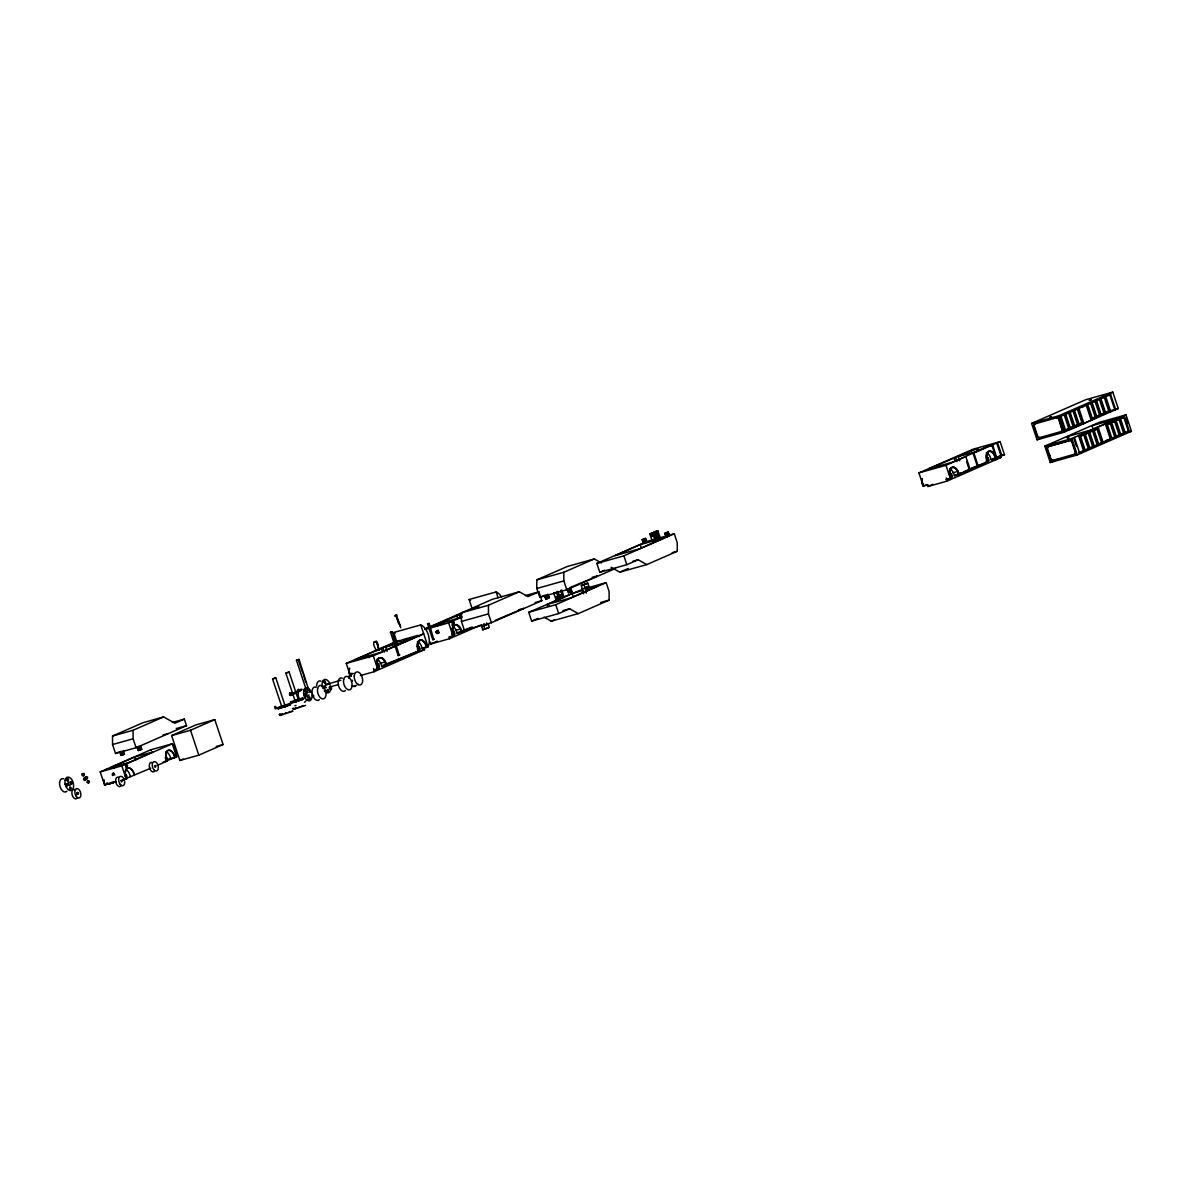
<?xml version="1.0" encoding="UTF-8"?>
<svg xmlns="http://www.w3.org/2000/svg" width="1191" height="1191" viewBox="0 0 1191 1191"><rect width="100%" height="100%" fill="white"/><g stroke="black" fill="none" stroke-linecap="round" stroke-linejoin="round"><path stroke-width="1.5" d="M289.696 693.117L289.904 695.023L291.527 695.082M291.482 694.442C320.781 680.642 274.942 704.536 296.187 691.346M555.825 598.254C560.916 593.133 555.631 604.656 556.941 597.763C559.115 593.431 559.77 602.333 556.941 597.763M559.978 596.438C566.112 591.421 558.326 603.718 561.333 595.009M561.095 595.947C562.167 599.951 565.263 593.699 561.586 595.336M650.614 535.072L652.236 533.985L652.474 536.307L650.614 535.072L652.757 533.285L653.963 535.34M654.767 533.255C659.874 528.134 654.574 539.657 655.899 532.764C658.072 528.432 658.727 537.335 655.899 532.764M86.764 778.452C85.96 781.713 83.727 775.386 86.333 777.142M276.312 707.975C275.21 711.355 273.513 704.238 276.044 706.948M324.533 683.128C323.416 677.247 327.838 685.376 324.294 682.383M546.088 595.723C548.947 601.276 541.295 594.398 548.322 595.902C549.632 600.264 544.749 595.366 547.934 595.411M567.928 590.289L569.224 589.724L569.224 591.972L567.928 590.289L571.01 589.545L570.846 591.51L569.536 589.828L570.176 588.86L571.01 589.545M642.753 540.535L644.033 539.97L644.048 542.218L642.753 540.535L645.224 539.151L645.85 541.637L644.376 540.089M665.456 534.178L666.752 533.613L666.752 535.861L665.456 534.178L667.928 532.794L668.538 535.28L667.064 533.717M113.666 772.914L113.666 773.927M289.368 693.758L289.919 692.924M291.438 695.127L291.482 694.1M297.348 690.259L298.36 689.306L299.581 690.348M437.588 630.768L438.809 632.823M67.321 781.058L66.13 778.78M122.107 754.29C121.467 748.022 125.725 756.002 122.226 753.203M279.974 715.419L282.892 714.049M290.604 704.625L284.723 707.037M292.703 711.28L280.019 715.463M461.587 617.801C459.145 620.466 458.714 613.588 461.453 616.462M64.85 784.229L66.205 784.556L66.026 786.522M70.954 784.318L70.954 782.472M88.372 783.082L86.869 782.427L87.613 780.805M120.738 752.146L120.931 754.26M138.037 747.293L138.885 749.824L138.647 747.174M323.327 688.74L323.327 686.894L322.106 686.373M328.061 684.125L329.252 684.155M451.806 622.253C453.726 620.541 453.86 626.466 451.955 623.876M76.894 794.695L76.745 792.968M69.733 789.588C69.108 783.44 73.306 790.511 69.897 788.234M121.973 754.513L121.14 754.484M125.918 767.6L125.695 765.128M326.855 691.941L327.168 690.304M306.281 689.842L296.455 660.29L297.795 659.769M296.47 660.305L299.06 659.412M272.694 678.944L275.821 677.873L284.977 705.4L283.637 705.95L281.731 706.486L272.545 678.93L275.731 677.932M285.87 673.138L289.115 672.052L298.286 699.579L296.931 700.129L295.026 700.665L285.855 673.123L289.115 672.052M395.814 615.39L398.672 623.756M376.684 650.852C368.302 637.989 380.093 640.029 377.979 647.859M390.469 632.272L392.107 631.736L399.179 655.288L398.211 655.541L390.469 632.272L392.033 631.736M281.731 706.486L283.041 705.921M284.887 705.459L283.89 705.638M295.026 700.665L295.934 700.234M309.02 690.959L299.075 659.442L297.661 659.993M302.172 699.698L293.448 702.511L301.427 699.683M295.859 701.454L303.899 698.819L300.608 699.489M427.524 623.95L429.162 623.414L433.718 639.433L432.75 639.686L427.524 623.95L429.088 623.414M403.928 640.252L405.893 639.612L403.943 640.267M585.406 584.022L584.528 584.26L586.478 583.605M588.056 588.562L586.195 589.128L587.044 588.935M938.925 466.351L936.989 467.021L938.94 466.366M978.57 449.081L976.605 449.736L978.57 449.096M1049.658 417.52L1051.608 416.88L1050.715 417.103M1089.289 400.236L1090.346 399.819M293.79 709.24L305.625 705.34M301.174 699.519L298.584 700.397M432.839 639.686L434.313 639.15M280.079 714.049L279.126 714.57L282.148 714.005M293.552 708.154L292.435 708.749L293.626 708.675M112.535 736.023L143.054 722.684L163.599 716.922L174.869 723.25L184.337 719.111L186.511 725.676L136.087 747.725L115.542 753.486L112.564 744.539L112.535 736.023L133.079 730.277L163.599 716.922M115.542 753.486L118.906 752.012M120.961 755.377L122.584 754.915L121.393 751.313L119.77 751.774L120.961 755.377L124.459 754.097L123.254 750.494M122.584 754.915L124.459 754.097M171.608 735.562L195.875 724.932L214.797 719.632L223.089 744.539L198.808 755.168L179.886 760.468L171.608 735.562L190.53 730.247L214.797 719.632M138.26 750.524L139.883 750.077L138.692 746.459L137.069 746.921L138.26 750.524L141.759 749.258L140.553 745.655M139.883 750.077L141.759 749.258M346.253 663.402L396.663 641.339L399.64 640.505L355.915 659.382L380.242 652.579L423.698 633.776L373.274 655.824L346.253 663.402L350.616 676.518L350.02 675.059A7.265 4.258 74.3 0 1 349.692 668.121M424.979 628.967L492.255 599.326L519.291 591.763L527.926 596.617L538.883 591.823L541.831 600.666L491.407 622.729L464.371 630.307L461.438 621.449L461.408 612.829L488.444 605.251L519.291 591.763M539.255 595.857L536.799 588.488L536.769 579.853L567.244 566.529L594.279 558.951L601.485 562.986M461.885 613.841L431.276 626.421L460.679 617.37M116.212 781.758L104.57 785.018L100.208 771.902L150.632 749.839L172.263 743.78A12.58 7.354 74.3 0 1 176.625 756.895L163.212 762.121L167.261 760.989L166.636 759.635A7.265 4.258 74.3 0 1 168.333 750.464A7.265 4.258 74.3 0 1 174.675 757.074L174.749 757.714M385.631 647.07L402.35 639.761L418.026 635.354L401.307 642.678L385.631 647.07L387.045 651.328M434.253 625.796L431.633 626.764L432.72 626.466M134.523 757.104L110.242 767.733L129.164 762.419L153.445 751.804L134.523 757.104L135.61 760.379M365.786 656.762L366.724 656.36M440.834 623.89L439.345 624.546L444.079 622.982M116.822 766.126L115.691 766.617L119.517 765.366L118.4 765.858M653.397 540.58L652.281 541.071L649.884 533.866L653.695 532.615L656.107 539.821L654.976 540.312L652.579 533.106L653.695 532.615M654.038 532.049L657.864 530.799L660.261 538.004L659.129 538.496L656.435 539.255L654.038 532.049L657.864 530.799M536.769 579.853L563.805 572.29L594.279 558.951M650.852 534.134L652.757 533.285M655.005 532.317L656.911 531.469M100.208 771.902L121.839 765.843L172.263 743.78L176.625 756.895L166.636 759.694M424.993 629.488L448.65 622.863L462.093 616.968M650.703 534.417L653.055 533.345M654.856 532.585L657.209 531.528M650.628 534.729L651.745 534.238M652.236 533.985L653.353 533.494M654.782 532.913L655.899 532.422M656.39 532.169L657.506 531.677M652.489 534.208L653.621 533.717M656.643 532.392L657.774 531.901M650.688 535.429L651.745 534.58M652.713 534.491L653.829 534M654.856 533.613L655.973 533.121M656.866 532.675L657.983 532.183M642.128 539.687L645.626 538.406L646.817 542.009L644.956 542.828L643.334 543.29L642.128 539.687L645.626 538.406M650.837 535.756L653.338 535.95M652.862 534.819L653.978 534.327M655.005 533.94L656.122 533.449M657.015 533.002L658.132 532.511M651.06 536.039L652.177 535.548M652.936 535.176L654.053 534.685M655.214 534.223L656.33 533.732M657.09 533.345L658.206 532.868M652.936 535.518L654.053 535.027M657.09 533.702L658.206 533.211M651.313 536.263L652.445 535.771M655.482 534.446L656.598 533.955M657 534.015L658.117 533.523M296.172 692.045L299.373 690.646M651.611 536.412L653.814 535.622M655.765 534.595L657.968 533.791M652.206 536.426L653.591 535.816M656.36 534.61L657.76 534M451.985 625.349L454.218 624.367L453.429 621.97M664.846 533.315L668.315 532.049L669.521 535.652L667.66 536.471L666.037 536.918L664.846 533.315L666.454 532.868L667.66 536.471M646.773 564.594L638.138 559.74L626.808 564.698L599.788 572.261L596.84 563.417L647.249 541.354L674.285 533.776L677.232 542.634L677.262 551.254L646.773 564.594L619.752 572.171L611.102 567.303M640.296 544.615L614.898 555.721L639.225 548.902L664.623 537.796L640.296 544.615L641.413 547.964M656.435 539.255L660.261 538.004M666.037 536.918L669.521 535.652M596.84 563.417L623.876 555.84L674.285 533.776M430.621 642.143L430.576 644.048L449.498 638.733L481.432 624.769M104.57 785.018L113.711 781.653M430.576 644.048L437.291 641.1M134.285 775.415L134.196 774.79A7.265 4.258 74.3 0 0 127.869 768.18A7.265 4.258 74.3 0 0 126.157 777.351L126.797 778.691L122.867 779.882L150.781 768.195M360.367 675.565L374.138 671.709L373.542 668.464M376.952 659.338A7.265 4.258 74.3 0 1 381.582 665.903L419.247 650.822L418.607 649.467A7.265 4.258 74.3 0 1 420.319 640.296A7.265 4.258 74.3 0 1 426.661 646.907L422.061 648.202A7.265 4.258 74.3 0 0 417.431 641.621M422.15 648.827L428.06 646.877A13.175 7.712 74.3 0 0 428.15 634.267A13.175 7.712 74.3 0 0 420.751 624.918L393.73 632.495L396.663 641.339M449.498 638.733L449.543 636.843M453.503 626.972A7.265 4.258 74.3 0 1 456.942 632.927L471.874 627.076M543.096 595.857L539.746 597.331L566.767 589.753L615.509 568.435M157.301 765.351L167.261 760.989M373.274 655.824L377.636 668.94L377.413 667.436A7.622 4.466 74.3 0 1 379.214 657.819A7.622 4.466 74.3 0 1 385.839 664.757L418.517 651.06L417.892 649.72A7.622 4.466 74.3 0 1 419.679 640.118A7.622 4.466 74.3 0 1 426.318 647.041L428.06 646.877L420.751 624.918M472.693 627.344L461.215 631.781A7.622 4.466 74.3 0 0 454.575 624.858A7.622 4.466 74.3 0 0 452.774 634.461L453.012 635.964L448.65 622.863M378.589 668.613L378.142 667.183A7.265 4.258 74.3 0 1 379.84 658.013A7.265 4.258 74.3 0 1 386.182 664.623L386.39 664.593A7.622 4.466 74.3 0 0 379.75 657.67A7.622 4.466 74.3 0 0 377.964 667.288M426.735 647.547L426.854 646.892A7.622 4.466 74.3 0 0 420.229 639.969A7.622 4.466 74.3 0 0 418.428 649.571M457.031 633.567L461.542 631.647A7.265 4.258 74.3 0 0 455.215 625.037A7.265 4.258 74.3 0 0 453.503 634.207L454.143 635.547L453.324 634.312A7.622 4.466 74.3 0 1 455.111 624.694A7.622 4.466 74.3 0 1 461.751 631.632M599.788 572.261L604.641 570.147M374.138 671.709L424.547 649.661L424.011 648.008M556.167 600.309L553.77 593.103L554.887 592.612M556.48 592.344L557.596 591.853L559.993 599.073L558.877 599.564L556.48 592.344L553.77 593.103M488.474 623.98L489.188 627.419L482.757 629.816L481.655 626.526L487.164 624.546L486.628 622.908M481.655 626.526L487.164 624.546M568.822 588.637L570.697 587.833L571.888 591.436L570.013 592.255L568.405 592.701L567.199 589.098L568.822 588.637L570.013 592.255M597.435 576.131L570.251 587.476M545.701 599.058L547.324 598.611L546.118 595.009L544.495 595.455L545.701 599.058L549.185 597.793L547.994 594.19M547.324 598.611L549.185 597.793M179.886 760.468L183.131 759.054M583.694 593.892L581.342 585.525L587.773 583.143L588.875 586.419L586.061 587.639L586.612 589.277L585.674 589.694L596.497 586.657L571.099 597.778L546.773 604.581L572.156 593.475L582.98 590.453M581.342 585.525L587.773 583.143M556.063 597.316L557.954 596.468M560.217 595.5L561.81 594.681M555.899 597.584L558.266 596.527M560.053 595.768L562.42 594.696M482.757 629.816L489.188 627.419M555.825 597.897L556.941 597.42M557.433 597.153L558.549 596.661M559.978 596.081L561.095 595.589M557.701 597.376L558.817 596.885M561.854 595.56L562.971 595.068M568.405 592.701L571.888 591.436M557.909 597.659L559.026 597.182M562.063 595.842L563.179 595.351M555.899 598.597L557.016 598.105M560.053 596.78L561.169 596.289M556.048 598.924L557.165 598.433M558.058 598.001L559.175 597.51M560.202 597.108L561.318 596.617M562.212 596.17L563.328 595.694M556.257 599.222L557.373 598.731M558.132 598.344L559.249 597.852M560.41 597.391L561.527 596.914M562.286 596.527L563.403 596.036M556.525 599.445L557.641 598.954M558.132 598.686L559.249 598.195M560.678 597.614L561.795 597.138M562.286 596.87L563.403 596.378M556.807 599.579L559.175 598.522M560.961 597.763L563.328 596.706M619.752 572.171L628.208 568.464M585.883 588.324L606.159 582.652L609.092 591.495L609.122 600.115L578.275 613.618L569.626 608.765L558.683 613.559L531.648 621.121L528.7 612.278L582.503 589.277M584.037 584.766L586.389 593.133M528.7 612.278L555.735 604.7L606.159 582.652M531.648 621.121L537.9 618.397M544.034 617.146L551.239 621.196L554.485 619.767M1031.614 423.4L1085.76 399.7L1112.796 392.137L1118.245 408.513L1064.084 432.214L1037.063 439.792L1031.614 423.4L1058.635 415.823L1112.796 392.137M927.342 484.856L923.293 486.002L918.931 472.887L973.092 449.201L1000.112 441.623L1004.475 454.724L995.259 458.163A7.622 4.466 74.3 0 0 988.619 451.24A7.622 4.466 74.3 0 0 986.833 460.843L987.458 462.182L958.532 474.241A7.622 4.466 74.3 0 0 951.892 467.304A7.622 4.466 74.3 0 0 950.105 476.921L950.731 478.246L946.264 479.556L946.815 481.194L927.893 486.494L927.938 484.603L923.159 485.973L922.534 484.648A7.622 4.466 74.3 0 1 921.789 478.976M958.308 456.555L975.027 449.245L928.593 468.867L952.919 462.063L993.413 444.094L974 452.163L958.308 456.555L959.738 460.813M1034.741 423.951L1035.307 423.713A2.084 1.682 66.4 0 0 1034.339 426.125L1037.614 435.966A2.084 1.682 66.4 0 0 1039.892 437.469L1039.326 437.722A2.084 1.682 66.4 0 1 1037.048 436.204L1033.773 426.378A2.084 1.682 66.4 0 1 1034.741 423.951L1056.938 417.654A2.084 1.682 66.4 0 1 1059.216 419.158L1058.65 419.411A2.084 1.682 66.4 0 0 1056.372 417.892L1056.938 417.654M995.468 456.019L991.835 445.121L1000.112 441.623M918.931 472.887L945.967 465.309L965.827 456.615L970.189 469.73M966.571 461.512L969.161 469.299L978.049 465.547L977.23 465.77L973.092 453.324L992.654 444.883L997.239 459.145L992.073 460.589M1060.139 416.552L1069.384 412.622L1073.969 426.393L1069.488 428.224L1078.376 424.458L1073.731 410.597M1092.028 419.991L1087.011 404.91L1070.128 412.294L1074.714 426.065M1115.669 409.644L1110.652 394.578L1105.754 396.707L1110.771 411.788L1109.967 412.012L1105.01 397.035L1100.975 398.806L1105.561 412.562L1109.595 410.806L1104.742 412.801M923.159 485.973L923.07 484.499A7.622 4.466 74.3 0 1 922.504 482.578M927.893 486.494L932.94 484.29M997.537 442.754L1001.691 455.2L995.974 457.567L996.793 457.344M946.264 479.556L951.46 478.008L950.82 476.668A7.265 4.258 74.3 0 1 952.532 467.497A7.265 4.258 74.3 0 1 958.859 474.107L958.949 474.733M949.644 468.822A7.265 4.258 74.3 0 1 954.274 475.388L960.854 473.184M964.1 471.755L981.965 463.939M986.371 452.744A7.265 4.258 74.3 0 1 991.001 459.324L995.289 458.118M1037.063 439.792L1042.14 437.573M1062.476 428.998A2.084 1.682 66.4 0 1 1061.509 431.41L1060.958 431.663A2.084 1.682 66.4 0 0 1061.925 429.236L1059.752 420.795M951.46 478.008L950.641 476.772A7.622 4.466 74.3 0 1 952.428 467.155A7.622 4.466 74.3 0 1 959.068 474.078L954.348 476.028M995.676 458.669L995.602 458.029A7.265 4.258 74.3 0 0 989.259 451.419A7.265 4.258 74.3 0 0 987.547 460.589L988.188 461.944L987.369 460.694A7.622 4.466 74.3 0 1 989.17 451.091A7.622 4.466 74.3 0 1 995.795 458.014M946.815 481.194L1000.976 457.508L1000.425 455.87L1004.475 454.724M1060.705 418.264L1064.709 430.308L1069.563 428.328L1064.918 414.453M1073.895 426.289L1082.783 422.537L1078.138 408.677L1078.942 408.439L1083.959 423.52L1083.155 423.743M1078.302 424.368L1082.783 422.537M1091.522 418.577L1096.003 416.746L1091.358 402.886L1092.162 402.662L1096.747 416.418L1104.816 412.89L1100.171 399.03M1097.149 416.121L1104.816 412.89M1064.709 430.308L1069.563 428.328M1090.777 418.904L1096.003 416.746M1044.82 446.134L1098.965 422.448L1126.001 414.87L1131.45 431.261L1077.289 454.947L1050.268 462.525L1044.82 446.134L1071.84 438.556L1126.001 414.87M1047.946 446.685L1070.143 440.387A2.084 1.682 66.4 0 1 1072.421 441.891L1071.855 442.144A2.084 1.682 66.4 0 0 1069.578 440.625L1047.946 446.685A2.084 1.682 66.4 0 0 1046.978 449.111L1050.254 458.937A2.084 1.682 66.4 0 0 1052.531 460.455L1074.714 454.143A2.084 1.682 66.4 0 0 1075.681 451.731L1072.957 443.528M1046.978 449.111L1047.544 448.858A2.084 1.682 66.4 0 1 1048.512 446.446M1088.931 432.586L1079.686 436.501L1084.525 434.507M1083.721 434.745L1088.306 448.501L1089.11 448.278L1084.465 434.417L1088.127 432.809L1092.713 446.58L1093.517 446.342L1088.872 432.482L1092.534 430.889L1093.338 430.651L1097.923 444.422M1094.499 430.025L1098.504 428.403M1110.161 423.177L1106.499 424.77L1110.98 422.939L1110.161 423.177L1114.746 436.933L1116.295 436.382L1111.724 422.611L1115.386 421.019M1112.126 422.314L1119.793 419.083L1115.312 420.914L1119.957 434.775L1119.153 435.013L1114.568 421.242M1124.364 432.854L1119.719 418.994L1124.572 416.999L1129.142 430.755L1078.629 452.744L1079.433 452.506L1074.416 437.439L1073.612 437.663L1076.396 446.03M1088.872 432.482L1093.338 430.651M1097.745 428.73L1094.097 430.323L1098.668 444.094L1097.119 444.645L1092.534 430.889M1119.719 418.994L1124.572 416.999M1050.254 458.937L1050.819 458.699A2.084 1.682 66.4 0 0 1053.097 460.202L1052.531 460.455M1050.268 462.525L1058.725 458.818M1074.714 454.143L1074.163 454.396A2.084 1.682 66.4 0 0 1075.131 451.97L1075.681 451.731M1117.962 435.444L1121.356 433.956M294.787 708.794L296.738 708.035M303.05 705.623L302.038 706.01M485.466 628.952C484.677 628.848 484.305 630.426 484.365 625.781M586.761 587.223C589.247 586.255 583.932 587.967 586.508 587.297M298.212 707.499L300.087 706.873M296.112 699.817L290.232 702.228L302.514 699.445L298.747 700.427M296.961 700.636L291.095 703.018L296.723 701.454L294.787 701.961M297.169 700.412L303.05 698L297.05 699.504M282.818 705.638C260.085 714.317 306.31 699.102 284.068 705.221M1090.197 400.027L1091.254 399.61L1089.378 400.25M548.351 605.802C545.314 606.978 551.254 604.82 548.188 606.011M1068.193 438.035C1065.201 439.196 1071.081 437.052 1068.044 438.228M294.415 701.901L292.48 702.407L295.725 701.32M286.48 712.799L285.111 713.096M1050.551 417.297L1049.747 417.535M400.578 626.377L396.141 615.285L397.065 615.032L394.534 615.851L396.141 615.285L400.712 627.761M375.016 641.904L373.929 642.202M375.225 641.636L376.416 641.324L379.304 650.003M376.43 641.339L378.991 650.107M585.57 583.828L586.463 583.59M305.789 682.398L303.095 673.302M587.208 588.741L588.101 588.503M484.022 625.647C486.717 624.947 481.224 626.54 483.874 625.841M284.068 706.903L282.58 707.305L285.825 706.218L277.845 708.913L290.574 704.596M296.038 705.429L294.921 705.757M301.933 706.293L304.047 705.682M288.922 712.024L290.276 711.637M297.199 699.817L298.286 699.579M295.993 708.035L294.683 708.407M1110.652 394.578L1109.848 394.802L1114.85 409.868M1105.01 397.035L1104.206 397.273L1108.776 411.029M1087.011 404.91L1086.207 405.148L1091.209 420.215M1082.172 406.905L1083.348 406.518M1081.8 407.069L1082.604 406.846M1069.384 412.622L1068.58 412.86L1073.151 426.616M649.884 533.866L652.579 533.106M668.315 532.049L666.707 532.496L667.913 536.099M642.991 539.731L645.001 539.106M665.709 533.36L667.704 532.749M642.857 539.94L645.448 539.3M665.561 533.583L668.151 532.943M642.783 540.208L645.656 539.523M665.486 533.851L668.359 533.151M644.227 540.252L645.85 539.806M666.93 533.896L668.538 533.449M642.783 540.893L645.984 540.133M665.486 534.521L668.672 533.776M642.872 541.235L644.48 540.788M665.575 534.878L667.183 534.417M643.006 541.563L646.073 540.476M665.709 535.206L668.761 534.119M644.48 541.28L646.103 540.833M667.183 534.923L668.791 534.476M1109.804 410.88L1118.245 408.513M643.185 541.845L646.073 541.146M665.888 535.488L668.761 534.789M643.393 542.069L645.984 541.429M666.097 535.712L668.687 535.072M643.616 542.203L645.85 541.637M646.817 542.009L645.194 542.471L644.003 538.868M991.835 445.121L992.654 444.883M1091.239 419.306L1096.449 417.847L1071.051 428.954L1064.099 430.904M965.023 456.853L965.827 456.615M1039.326 437.722L1061.509 431.41M478.782 606.472L472.038 608.378L469.09 599.52L496.126 591.942A13.175 7.712 74.3 0 1 501.59 597.108M1001.691 455.2L1000.872 455.424L996.733 442.978M1066.615 436.814L1090.941 429.996L1116.339 418.875L1092.013 425.693L1093.13 429.043M991.091 459.949L995.87 458.58M994.083 459.428L1000.976 457.508M633.076 561.155L638.138 559.74M536.799 588.488L563.834 580.91L563.805 572.29M983.602 463.225L988.188 461.944M952.711 472.857L956.194 471.889M672.186 552.669L677.262 551.254M969.161 469.299L969.98 469.075M525.365 595.604L538.883 591.823M592.18 577.337L597.391 575.878M1129.142 430.755L1128.339 430.993L1123.753 417.222M1045.996 447.116L1048.288 454.009L1049.092 453.771A7.34 4.288 74.3 0 0 1050.164 456.093M1119.897 434.685L1120.701 434.447L1116.131 420.691M1128.071 432.199L1131.45 431.261M568.181 589.471L570.4 588.905M568.047 589.679L570.623 589.039M546.52 596.081L548.143 595.619M567.958 589.962L570.831 589.262M545.225 596.646L548.322 595.902M545.255 596.989L546.877 596.542M567.958 590.632L569.566 590.185M546.833 596.691L548.456 596.229M569.536 590.334L571.159 589.873M545.344 597.346L548.545 596.587M568.047 590.989L571.233 590.23M545.478 597.674L547.101 597.212M568.181 591.317L569.789 590.855M1106.677 440.462L1107.481 440.238M461.438 621.449L488.459 613.886L488.444 605.251M545.657 597.956L548.575 596.929M568.36 591.599L571.263 590.572M1105.933 440.789L1107.109 440.402M546.922 597.718L548.545 597.257M569.626 591.346L571.248 590.9M545.865 598.18L548.456 597.54M568.569 591.808L571.159 591.183M546.312 598.373L548.322 597.748M569.015 592.001L571.025 591.391M586.166 587.178L588.875 586.419M582.057 588.964L585.138 588.056M535.072 602.557L541.831 600.666M1089.05 448.173L1089.854 447.95L1085.284 434.179M518.547 609.822L523.757 608.363L495.277 620.332M455.394 630.411L458.877 629.429M448.947 637.096L454.143 635.547M562.867 610.655L569.626 608.765M421.108 650.614L424.547 649.661M380.033 663.372L383.517 662.404M172.353 722.475L184.337 719.111M600.681 602.482L609.122 600.115M381.671 666.543L386.465 665.159M373.587 670.071L378.783 668.523M325.858 684.512L340.864 680.314M551.239 621.196L578.275 613.618M112.564 744.539L133.109 738.777L133.079 730.277M176.238 728.55L186.511 725.676M330.279 686.865L338.616 684.527M163.078 734.981L168.244 733.537M216.211 746.474L223.089 744.539M122.733 779.837L126.797 778.691M291.185 711.399L292.763 711.146M398.285 655.541L399.834 654.99M323.252 681.133L324.443 682.115M290.753 695.455L289.592 694.785M114.887 774.969C111.284 769.758 111.85 778.691 113.964 774.15M290.678 692.864L291.542 693.475M313.933 696.065L313.188 695.082M82.908 773.614C80.139 772.959 83.549 778.438 83.519 774.79M84.784 778.318C81.881 776.696 84.978 783.202 85.186 779.286M67.381 783.886C63.808 783.112 69.152 788.829 67.381 783.886A1.727 1.012 74.3 0 1 67.619 785.435M291.244 693.222L291.676 694.189M328.195 689.321L328.374 691.435L326.93 690.229M946.22 477.948L946.86 479.303M923.353 485.883L922.712 484.543A7.265 4.258 74.3 0 1 921.998 479.124M351.017 676.339L350.392 675.014A7.622 4.466 74.3 0 1 349.826 673.109M104.525 783.41L105.165 784.75M104.972 784.839L104.346 783.514A7.622 4.466 74.3 0 1 103.543 779.673M78.487 793.027C76.016 790.243 78.353 796.987 78.487 793.057M133.109 738.777L136.087 747.725M1126.001 418.443L1127.639 423.356M1120.537 418.756L1125.108 432.527L1123.56 433.077L1118.974 419.306M1110.905 422.85L1115.55 436.71M1103.997 413.128L1099.427 399.357L1100.231 399.134L1087.755 404.583L1092.341 418.354M1107.317 424.547L1111.888 438.303L1110.34 438.869L1105.322 423.788M1106.126 423.564L1111.143 438.63M1101.154 414.498L1096.569 400.727L1095.765 400.965L1100.335 414.721L1095.824 401.054L1095.02 401.293L1099.591 415.049M1090.614 403.213L1095.184 416.984M1102.33 442.486L1097.253 427.316L1098.057 427.093L1103.074 442.159L1101.526 442.724L1096.941 428.954M1089.691 432.259L1094.261 446.015M1077.393 409.004L1081.964 422.76M1079.12 424.145L1074.535 410.374L1072.987 410.925L1077.557 424.696M1080.505 436.278L1085.075 450.049L1083.512 450.6L1078.51 435.519M1079.314 435.296L1084.331 450.362M1070.307 428.001L1065.722 414.23L1064.173 414.781L1068.744 428.552M1071.84 438.556L1077.289 454.947M1071.855 442.144L1075.131 451.97M1060.943 416.314L1065.528 430.085M1058.635 415.823L1064.084 432.214M1058.65 419.411L1061.925 429.236M1046.815 446.893L1050.819 458.699M990.704 444.839L991.031 445.821M973.896 453.086L978.258 466.202M955.614 457.314L957.028 461.572M953.991 457.761L955.078 461.036M945.967 465.309L950.329 478.425M656.732 531.29L659.129 538.496M655.154 531.558L657.551 538.764M651.001 533.374L651.953 536.263M643.75 539.225L644.956 542.828M623.876 555.84L626.808 564.698M572.156 593.475L573.273 596.825M569.477 589.485L570.266 591.882M563.834 580.91L566.767 589.753M564.147 597.242L561.75 590.036L560.633 590.528L563.03 597.733L560.321 598.492L557.924 591.287M560.485 595.128L561.452 598.001M556.331 596.944L557.284 599.817M555.735 604.7L558.683 613.559M546.773 595.842L547.562 598.254M496.126 591.942L498.076 597.852M488.459 613.886L491.407 622.729M483.918 623.667L484.469 625.305M456.674 615.3L457.761 618.576M438.124 630.039L439.077 632.912M436.621 630.694L437.588 633.567M382.936 647.83L384.351 652.087M381.314 648.276L382.4 651.551M368.495 656.018L369.031 657.655M298.212 659.62L302.216 671.664M190.53 730.247L198.808 755.168M121.839 765.843L126.201 778.959M170.7 758.846L170.611 758.205A7.265 4.258 74.3 0 0 165.996 751.64M130.221 776.562L130.147 775.922A7.265 4.258 74.3 0 0 125.517 769.356M451.895 631.007A2.427 1.414 74.3 0 1 454.158 633.657A2.427 1.414 74.3 0 1 452.282 635.324M124.772 775.817A1.727 1.012 74.3 0 1 125.948 774.716A1.727 1.012 74.3 0 1 126.916 777.023A1.727 1.012 74.3 0 1 125.576 777.738M150.632 749.839A12.58 7.354 74.3 0 1 151.302 750.687M165.251 758.116A1.727 1.012 74.3 0 1 166.412 757A1.727 1.012 74.3 0 1 167.395 759.322A1.727 1.012 74.3 0 1 166.055 760.022M166.442 759.739A7.622 4.466 74.3 0 1 168.244 750.136A7.622 4.466 74.3 0 1 174.883 757.059M125.978 777.455A7.622 4.466 74.3 0 1 127.765 767.838A7.622 4.466 74.3 0 1 134.404 774.76M103.989 781.579A7.265 4.258 74.3 0 1 103.751 779.733M316.672 685.808A6.923 4.049 74.3 0 1 320.974 681.178M330.577 686.269A6.923 4.049 74.3 0 1 329.058 692.447A6.923 4.049 74.3 0 1 324.265 690.854M322.672 687.788A6.923 4.049 74.3 0 1 324.22 679.599A6.923 4.049 74.3 0 1 330.145 684.527M326.408 687.773A1.727 1.012 74.3 0 1 325.351 685.287A1.727 1.012 74.3 0 1 326.944 684.989M319.426 699.608A6.923 4.049 74.3 0 1 312.355 694.472A6.923 4.049 74.3 0 1 316.33 687.207M451.94 632.108A2.084 1.221 74.3 0 1 453.414 631.334A2.084 1.221 74.3 0 1 454.5 633.88A2.084 1.221 74.3 0 1 453.205 635.101M451.955 633.121A2.084 1.221 74.3 0 0 452.282 634.133A2.427 1.414 74.3 0 1 451.895 633.716M451.88 631.453A2.427 1.414 74.3 0 1 454.5 632.585A2.427 1.414 74.3 0 1 453.205 635.428M308.871 694.77A1.727 1.012 74.3 0 1 307.799 695.916A1.727 1.012 74.3 0 1 306.712 693.832A1.727 1.012 74.3 0 1 307.784 692.671M309.154 692.373A1.727 1.012 74.3 0 1 310.97 692.418M304.3 689.634A1.727 1.012 74.3 0 1 305.536 688.994A1.727 1.012 74.3 0 1 306.429 691.108A1.727 1.012 74.3 0 1 305.358 692.135M304.583 691.331A1.727 1.012 74.3 0 1 304.3 690.482M304.375 693.996A1.727 1.012 74.3 0 1 305.462 696.095A1.727 1.012 74.3 0 1 304.375 697.241M307.784 697.018A1.727 1.012 74.3 0 1 309.154 699.162A1.727 1.012 74.3 0 1 307.799 700.144M299.834 699.727A6.744 3.945 74.3 0 1 298.331 692.284A6.744 3.945 74.3 0 1 302.023 689.351M305.864 700.904A6.744 3.945 74.3 0 1 304.33 702.273M311.938 694.949A6.744 3.945 74.3 0 1 306.861 700.055A6.744 3.945 74.3 0 1 304.39 689.068A6.744 3.945 74.3 0 1 311.432 692.7M345.479 690.542A6.923 4.049 74.3 0 1 338.408 685.391A6.923 4.049 74.3 0 1 342.383 678.141M350.63 675.848A1.727 1.012 74.3 0 1 351.955 674.434M353.831 673.481A1.727 1.012 74.3 0 1 354.382 673.496M355.171 685.554A1.727 1.012 74.3 0 1 354.129 685.525M358.149 684.185A1.727 1.012 74.3 0 1 357.881 684.795M356.273 685.45A6.744 3.945 74.3 0 1 351.97 685.614M348.829 678.364A6.744 3.945 74.3 0 1 352.67 673.51M352.566 681.088A1.727 1.012 74.3 0 1 352.283 680.24M469.09 599.52A13.175 7.712 74.3 0 1 470.564 600.294M349.841 675.163A7.622 4.466 74.3 0 1 349.097 669.491M417.371 646.207A2.427 1.414 74.3 0 1 419.277 648.916A2.427 1.414 74.3 0 1 417.773 650.837M376.892 663.908A2.427 1.414 74.3 0 1 378.812 666.93A2.427 1.414 74.3 0 1 376.907 668.3M418.949 636.634A1.727 1.399 66.4 0 1 419.783 635.949M400.995 641.264A1.727 1.399 66.4 0 1 402.067 641.145M393.73 632.495A13.175 7.712 74.3 0 1 395.204 633.27M417.669 649.824A2.084 1.221 74.3 0 1 417.401 649.393M417.386 646.639A2.084 1.221 74.3 0 1 419.44 647.919A2.084 1.221 74.3 0 1 418.651 650.435M376.922 664.355A2.084 1.221 74.3 0 1 378.753 665.144A2.084 1.221 74.3 0 1 378.753 667.898A2.084 1.221 74.3 0 1 376.922 667.109M417.55 646.118A2.427 1.414 74.3 0 1 419.708 648.142A2.427 1.414 74.3 0 1 418.711 650.777M377.071 663.834A2.427 1.414 74.3 0 1 379.348 666.781A2.427 1.414 74.3 0 1 377.085 667.764M986.699 457.418A2.427 1.414 74.3 0 1 988.173 460.902A2.427 1.414 74.3 0 1 985.954 461.334M949.971 473.482A2.427 1.414 74.3 0 1 951.49 476.415A2.427 1.414 74.3 0 1 949.986 478.038M922.251 480.643A7.622 4.466 74.3 0 1 922.325 478.827M949.867 473.646A2.084 1.221 74.3 0 1 951.817 476.162A2.084 1.221 74.3 0 1 949.882 477.01M986.595 457.567A2.084 1.221 74.3 0 1 988.545 460.098A2.084 1.221 74.3 0 1 986.61 460.947M986.848 457.165A2.427 1.414 74.3 0 1 988.768 460.188A2.427 1.414 74.3 0 1 986.863 461.557M949.763 473.318A2.427 1.414 74.3 0 1 952.041 476.266A2.427 1.414 74.3 0 1 949.763 477.249M991.582 446.193A1.727 1.399 66.4 0 1 992.758 445.404M1048.586 454.813A7.34 4.288 74.3 0 1 1048.288 454.009M66.949 791.226A6.923 4.049 74.3 0 1 59.892 786.09A6.923 4.049 74.3 0 1 63.852 778.825M121.333 785.271A4.853 2.829 74.3 0 1 117.194 785.152L116.569 784.154A4.853 2.829 74.3 0 1 115.899 778.929A4.853 2.829 74.3 0 1 118.683 777.321M154.458 771.292A4.853 2.829 74.3 0 1 150.81 770.443L150.185 769.46A4.853 2.829 74.3 0 1 149.515 764.22A4.853 2.829 74.3 0 1 152.299 762.612M77.534 797.538A4.853 2.829 74.3 0 1 73.41 797.419L72.77 796.437A4.853 2.829 74.3 0 1 72.279 790.735A4.853 2.829 74.3 0 1 75.673 790.08M111.15 782.829A4.853 2.829 74.3 0 1 107.026 782.71M114.128 781.996A4.853 2.829 74.3 0 1 111.507 783.142M435.832 631.825C437.573 636.947 439.077 628.461 435.832 631.825M67.083 779.018C67.783 784.184 69.986 776.994 67.083 779.018M70.865 782.055C71.549 787.221 73.768 780.031 70.865 782.055M82.938 773.778C83.623 778.929 85.841 771.738 82.938 773.778M84.606 778.259C85.29 783.425 87.509 776.234 84.606 778.259M86.139 777.083C86.839 782.249 89.057 775.058 86.139 777.083M87.866 781.102C88.566 786.268 90.769 779.078 87.866 781.102M125.993 765.217C126.693 770.383 128.911 763.193 125.993 765.217M139.436 747.323C140.136 752.489 142.354 745.298 139.436 747.323M154.607 765.768C155.113 769.922 157.063 764.19 154.607 765.768M323.237 686.478C323.922 691.643 326.14 684.453 323.237 686.478M452.803 622.223C453.503 627.389 455.706 620.198 452.803 622.223M120.991 780.462C121.527 784.661 123.373 778.854 120.991 780.462M364.342 657.492L366.262 656.881L364.461 657.432M477.025 608.005L478.931 607.395L477.025 608.005M1106.052 421.346L1107.958 420.751L1106.052 421.346M428.15 627.731L425.916 628.714L430.323 627.136L428.15 627.731M106.833 769.222L104.972 770.041L108.455 768.761L106.833 769.222M436.68 625.707L435.191 626.362L439.926 624.799L436.68 625.707M112.669 767.942L111.537 768.433L115.363 767.183L112.669 767.942M124.147 764.369L122.271 765.188L125.755 763.922L124.147 764.369M450.868 621.374L448.62 622.357L453.027 620.764L450.868 621.374M153.788 769.609L153.148 768.627A4.853 2.829 74.3 0 1 153.758 761.734A4.853 2.829 74.3 0 1 158.209 766.408L158.314 767.629A4.853 2.829 74.3 0 1 153.788 769.609M120.172 784.318L119.547 783.321A4.853 2.829 74.3 0 1 120.142 776.443A4.853 2.829 74.3 0 1 124.593 781.117L124.698 782.338A4.853 2.829 74.3 0 1 120.172 784.318M76.373 796.585L75.748 795.603A4.853 2.829 74.3 0 1 76.358 788.725A4.853 2.829 74.3 0 1 80.794 793.385L80.914 794.605A4.853 2.829 74.3 0 1 76.373 796.585M317.565 688.711A6.923 4.049 74.3 0 0 322.895 698.938A6.923 4.049 74.3 0 0 324.801 688.919A6.923 4.049 74.3 0 0 317.565 688.711M329.445 687.073A1.727 1.012 74.3 0 0 330.785 689.619A1.727 1.012 74.3 0 0 331.262 687.118A1.727 1.012 74.3 0 0 329.445 687.073M308.112 697.524A1.727 1.012 74.3 0 0 309.437 700.085A1.727 1.012 74.3 0 0 309.913 697.584A1.727 1.012 74.3 0 0 308.112 697.524M304.405 694.457A1.727 1.012 74.3 0 0 305.745 697.003A1.727 1.012 74.3 0 0 306.221 694.502A1.727 1.012 74.3 0 0 304.405 694.457M305.387 689.336A1.727 1.012 74.3 0 0 306.712 691.897A1.727 1.012 74.3 0 0 307.189 689.381A1.727 1.012 74.3 0 0 305.387 689.336M343.618 679.629A6.923 4.049 74.3 0 0 348.948 689.872A6.923 4.049 74.3 0 0 350.854 679.838A6.923 4.049 74.3 0 0 343.618 679.629M354.248 676.026A6.744 3.945 74.3 0 0 360.203 684.974A6.744 3.945 74.3 0 0 360.888 674.374A6.744 3.945 74.3 0 0 354.248 676.026M65.103 780.328A6.923 4.049 74.3 0 0 70.418 790.556A6.923 4.049 74.3 0 0 72.323 780.537A6.923 4.049 74.3 0 0 65.103 780.328M68.229 782.934A1.727 1.012 74.3 0 0 69.569 785.494A1.727 1.012 74.3 0 0 70.046 782.993A1.727 1.012 74.3 0 0 68.229 782.934"/></g></svg>
